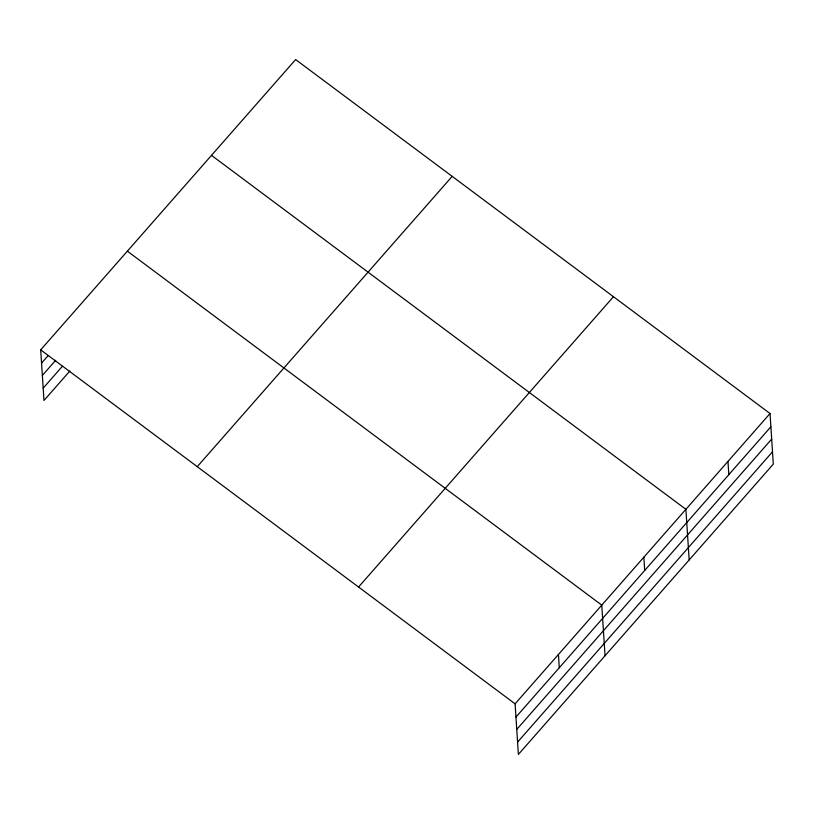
<?xml version="1.0" encoding="UTF-8"?>
<svg xmlns="http://www.w3.org/2000/svg" width="814" height="814" viewBox="0 0 814 814"><rect width="100%" height="100%" fill="white"/><g stroke="black" fill="none" stroke-linecap="round" stroke-linejoin="round"><path stroke-width="1.22" d="M69.811 371.062L43.976 400.478L40.7 349.867L295.624 59.554L770.024 413.522L773.3 464.133L518.376 754.446L515.099 703.835L770.024 413.522M41.555 363.115L48.219 355.525M42.359 375.447L55.688 360.266M43.173 388.156L62.342 366.32M197.253 466.676L452.177 176.363M358.547 587.026L613.471 296.713M515.954 717.083L770.889 426.77M516.758 729.415L771.682 439.102M517.572 742.124L772.506 451.801M211.498 155.352L685.897 509.32L689.173 559.94M127.371 251.16L601.77 605.128L605.046 655.738M40.7 349.867L515.099 703.835M727.96 461.426L728.825 474.674M643.833 557.224L644.698 570.482M558.435 654.487L559.289 667.734"/></g></svg>
